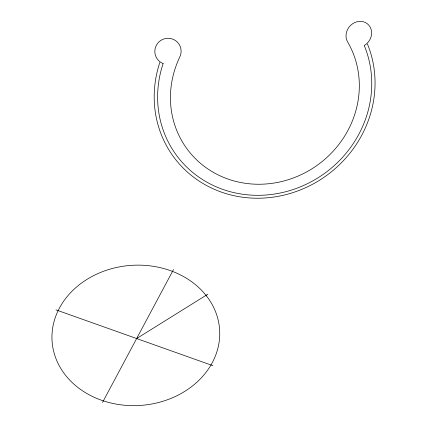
<?xml version="1.0" encoding="UTF-8"?>
<svg xmlns="http://www.w3.org/2000/svg" width="427" height="427" viewBox="0 0 427 427"><rect width="100%" height="100%" fill="white"/><g stroke="black" fill="none" stroke-linecap="round" stroke-linejoin="round"><path stroke-width="0.64" d="M159.842 62.454L159.607 63.143A112.984 105.624 -36.5 0 0 266.955 197.834A112.984 105.624 -36.5 0 0 368.106 45.684L367.385 43.922M102.507 402.469L173.495 269.544M207.896 294.166L136.645 338.547M55.985 309.858L212.902 365.667M163.135 63.543L162.917 64.178A109.547 102.405 -36.5 0 0 266.95 194.931A109.547 102.405 -36.5 0 0 364.952 47.248L364.242 45.534L364.519 45.374A13.627 12.186 -49.8 0 0 370.086 26.97A13.627 12.186 -49.8 0 0 352.344 23.933A13.627 12.186 -49.8 0 0 348 42.54L348.064 42.705A96.609 90.289 -36.3 0 1 268.364 183.775A96.609 90.289 -36.3 0 1 178.619 59.54L179.34 57.842A13.168 13.056 -24.9 0 0 174.045 39.716A13.168 13.056 -24.9 0 0 156.047 45.913A13.168 13.056 -24.9 0 0 162.965 63.479L163.135 63.543M206.492 295.948L206.011 295.345A83.975 70.188 -4.2 0 0 172.503 271.407A83.964 70.177 -4.2 0 0 60.485 306.18A83.964 70.177 -4.2 0 0 98.738 399.208A83.964 70.177 -4.2 0 0 210.975 364.984A83.97 70.183 -4.2 0 0 206.492 295.948"/></g></svg>
